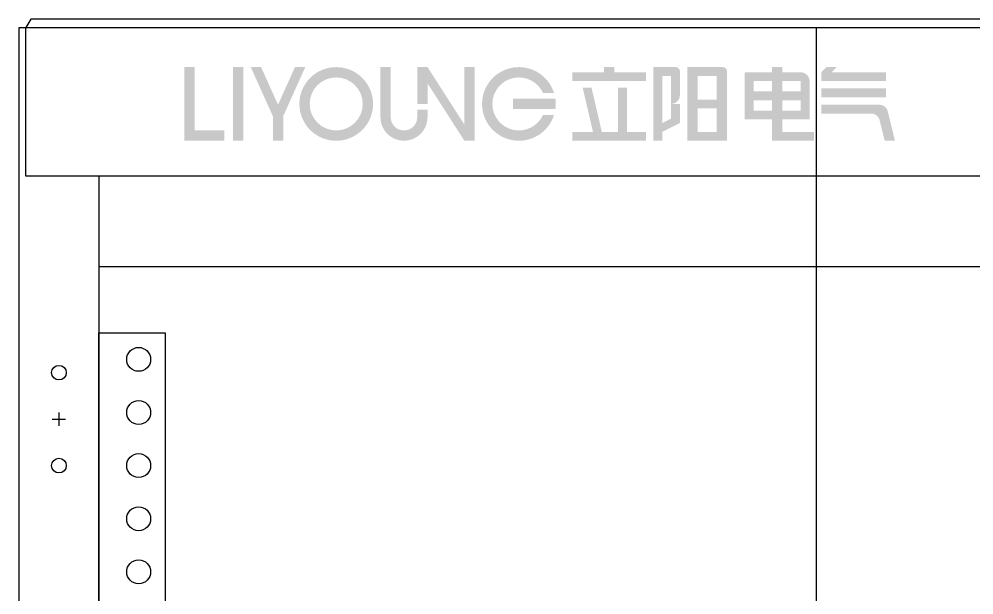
# Model space of a CAD drawing. Extents: x 973191 to 973791, y 79745 to 81548.
# Drawn here: x 973190.8 to 973550.1, y 81331.2 to 81548 of the extents above; entities that cross this region are included whole.
import ezdxf

# ---------------------------------------------------------------- set-up
doc = ezdxf.new("R2010")
doc.units = 0
doc.header["$MEASUREMENT"] = 0
doc.linetypes.add('DASH', pattern=[0.35, 0.25, -0.1])
doc.layers.add('LY-JS-BJ', color=7, linetype='Continuous')

# ---------------------------------------------------------------- blocks, each defined once
blk = doc.blocks.new('A$C17FD2090')
at = {"layer": 'LY-JS-BJ', "color": 0, "ltscale": 2}
for p, q in [((-2.5, 0), (2.5, 0)), ((0, 2.5), (0, -2.5))]:
    blk.add_line(p, q, dxfattribs=at)
at = {"layer": 'LY-JS-BJ', "color": 0, "linetype": 'Continuous', "lineweight": 25}
for centre in [(0, 17.5), (0, -17.5)]:
    blk.add_circle(centre, 2.75, dxfattribs=at)
blk = doc.blocks.new('*U8')
at = {"layer": 'LY-JS-BJ', "color": 6}
blk.add_circle((0, 0), 4.5, dxfattribs=at)
blk = doc.blocks.new('*U9')
at = {"layer": 'LY-JS-BJ', "color": 0, "linetype": 'ByBlock', "lineweight": -2, "transparency": 16777216}
for p in [(0, 0), (0, -20), (0, -40), (0, -60), (0, -80)]:
    blk.add_blockref('*U8', p, dxfattribs=at)
blk = doc.blocks.new('911')
at = {"layer": 'LY-JS-BJ'}
for points in [[(-201.58, 15.72), (-207.13, 15.72), (-207.13, -23.88), (-199.21, -23.88), (-185.74, -23.88), (-185.74, -18.34), (-201.58, -18.34), (-201.58, -16.76)], [(-175.45, 15.72), (-180.99, 15.72), (-180.99, -23.88), (-175.45, -23.88)], [(-142.18, 15.72), (-147.73, 15.72), (-156.83, -4.52), (-165.94, 15.72), (-171.49, 15.72), (-159.61, -10.68), (-159.61, -23.88), (-154.06, -23.88), (-154.06, -10.68)], [(-96.25, -11.21), (-96.25, 15.72), (-101.79, 15.72), (-101.79, -11.21, 1), (-76.45, -11.21), (-76.45, -7.25), (-81.99, -7.25), (-81.99, -11.21, -1)], [(-76.45, 15.72), (-81.99, 15.72), (-81.99, -4.08), (-76.45, -4.08), (-76.45, 7), (-56.65, -23.88), (-51.1, -23.88), (-51.1, 15.72), (-56.65, 15.72), (-56.65, -15.17)], [(-8.45, -10.02), (-14.38, -10.02, -4.581742), (-14.38, 1.86), (-8.45, 1.86, 6.513131)], [(41.02, 12.94), (23.99, 12.94), (23.99, 15.72), (18.44, 15.72), (18.44, 12.94), (1.42, 12.94), (1.42, 8.19), (41.02, 8.19)], [(59.23, -4.08), (54.48, -4.08), (54.48, -12), (49.73, -14.38), (49.73, 10.96), (54.48, 10.96), (54.48, -4.08, 0.414214), (59.23, 0.67), (59.23, 13.34, 0.414214), (56.86, 15.72), (49.73, 15.72), (44.98, 15.72), (44.98, -23.88), (49.73, -23.88), (49.73, -19.13), (59.23, -14.38)], [(170.1, 12.94), (140.8, 12.94), (143.57, 15.72), (138.03, 15.72), (135.25, 12.94), (135.25, 8.19), (170.1, 8.19)], [(41.02, -19.13), (30.72, -19.13), (30.72, 4.63), (25.97, 4.63), (25.97, -19.13), (17.26, -19.13), (11.71, 4.63), (6.96, 4.63), (12.5, -19.13), (1.42, -19.13), (1.42, -23.88), (41.02, -23.88)], [(170.1, 4.23), (135.25, 4.23), (135.25, -0.52), (170.1, -0.52)], [(-7.74, -1.31), (-30.51, -1.31), (-30.51, -6.86), (-7.74, -6.86, 0.070346)], [(166.37, -4.48), (135.25, -4.48), (135.25, -9.23), (161.99, -9.23, -0.345496), (166.61, -12.85), (169.31, -23.88), (174.85, -23.88), (170.99, -8.1, 0.345496)]]:
    blk.add_hatch(color=7, dxfattribs=at).paths.add_polyline_path(points)
h = blk.add_hatch(color=7, dxfattribs=at)
h.paths.add_polyline_path([(-105.75, -4.08, 1), (-145.35, -4.08, 1)])
h.paths.add_polyline_path([(-139.81, -4.08, -1), (-111.29, -4.08, -1)], flags=16)
h = blk.add_hatch(color=7, dxfattribs=at)
h.paths.add_polyline_path([(84.58, 13.34, 0.414214), (82.2, 15.72), (63.19, 15.72), (63.19, -23.88), (84.58, -23.88)])
h.paths.add_polyline_path([(68.74, -19.13), (68.74, -6.46), (79.03, -6.46), (79.03, -19.13)], flags=16)
h.paths.add_polyline_path([(68.74, -1.71), (68.74, 10.96), (79.03, 10.96), (79.03, -1.71)], flags=16)
h = blk.add_hatch(color=7, dxfattribs=at)
h.paths.add_polyline_path([(124.17, 12.94), (114.27, 12.94), (114.27, 15.72), (108.72, 15.72), (108.72, 12.94), (94.07, 12.94), (94.07, -12.4), (108.72, -12.4), (108.72, -23.88), (131.29, -23.88), (131.29, -19.13), (114.27, -19.13), (114.27, -12.4), (128.92, -12.4), (128.92, 8.19, 0.414214)])
h.paths.add_polyline_path([(114.27, 8.19), (124.17, 8.19), (124.17, 2.65), (114.27, 2.65)], flags=16)
h.paths.add_polyline_path([(108.72, 8.19), (108.72, 2.65), (98.82, 2.65), (98.82, 8.19)], flags=16)
h.paths.add_polyline_path([(114.27, -2.1), (124.17, -2.1), (124.17, -7.65), (114.27, -7.65)], flags=16)
h.paths.add_polyline_path([(108.72, -2.1), (108.72, -7.65), (98.82, -7.65), (98.82, -2.1)], flags=16)

msp = doc.modelspace()

# ---------------------------------------------------------------- linework, layer by layer
at = {"layer": 'LY-JS-BJ', "color": 4, "linetype": 'DASH', "lineweight": -3}
msp.add_line((973490.78, 81544.92), (973490.78, 79744.92), dxfattribs=at)
at = {"layer": 'LY-JS-BJ', "lineweight": -3}
for p, q in [((973220.78, 81488.92), (973220.78, 79744.92)), ((973220.78, 81454.92), (973760.78, 81454.92))]:
    msp.add_line(p, q, dxfattribs=at)
at = {"layer": 'LY-JS-BJ', "color": 0, "lineweight": -3}
for points in [[(973790.78, 81548.03), (973195.25, 81548.03), (973193.28, 81544.92)], [(973787.55, 81488.92), (973193.28, 81488.92), (973193.28, 81544.92)]]:
    msp.add_lwpolyline(points, dxfattribs=at)
at = {"layer": 'LY-JS-BJ', "lineweight": -3}
msp.add_lwpolyline([(973190.78, 81544.92), (973790.78, 81544.92), (973790.78, 79744.92), (973190.78, 79744.92)], close=True, dxfattribs=at)
at = {"layer": 'LY-JS-BJ', "color": 4, "lineweight": -3}
msp.add_lwpolyline([(973245.78, 81429.92), (973245.78, 79829.92), (973220.78, 79829.92), (973220.78, 81429.92)], close=True, dxfattribs=at)

# ---------------------------------------------------------------- block references
at = {"layer": 'LY-JS-BJ', "color": 0, "lineweight": -3, "xscale": 0.6999999999534339, "yscale": 0.6999999999534339, "zscale": 0.6999999999534339}
msp.add_blockref('911', (973398.01, 81518.94), dxfattribs=at)
at = {"layer": 'LY-JS-BJ', "lineweight": -3}
msp.add_blockref('*U9', (973235.78, 81419.92), dxfattribs=at)
at = {"layer": 'LY-JS-BJ', "color": 0, "lineweight": -3, "ltscale": 2}
msp.add_blockref('A$C17FD2090', (973205.78, 81397.42), dxfattribs=at)

doc.saveas('drawing.dxf')
